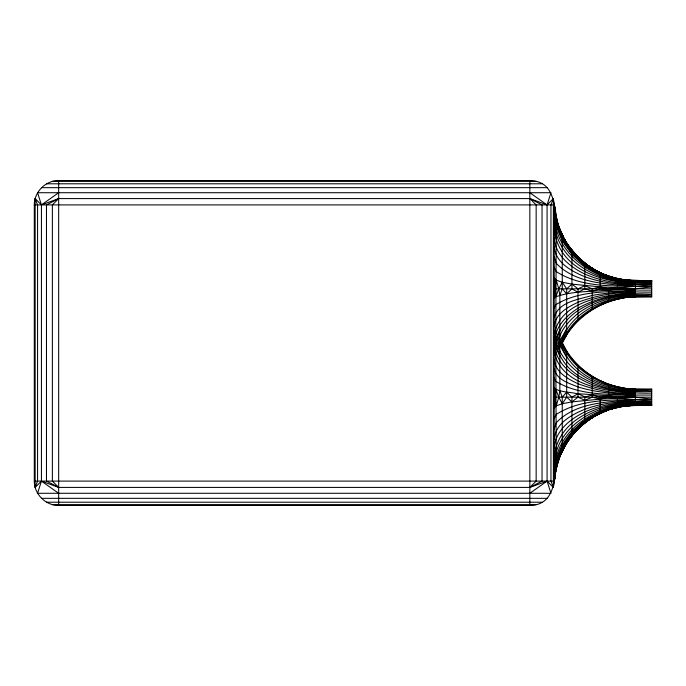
<?xml version="1.0" encoding="UTF-8"?>
<svg xmlns="http://www.w3.org/2000/svg" width="686" height="686" viewBox="0 0 686 686"><rect width="100%" height="100%" fill="white"/><g stroke="black" fill="none" stroke-linecap="round" stroke-linejoin="round"><path stroke-width="1.03" d="M555.557 216.827L553.388 198.588L547.076 204.9L529.841 198.588L58.67 198.588L41.434 204.9L35.132 198.588L35.132 487.412L41.434 481.1L58.67 487.412L529.841 487.412L547.076 481.1L550.952 493.285L37.567 493.285L41.434 481.1L41.434 204.9L37.567 192.715L550.952 192.715L547.076 204.9L547.076 481.1L553.388 487.412L554.219 482.387L554.219 203.613C554.794 215.413 558.07 226.972 563.498 237.45L563.095 237.673C550.909 218.894 561.577 181.498 529.841 180.529L58.67 180.529C45.628 180.444 34.214 191.857 34.3 204.9L34.3 481.1C34.214 494.143 45.628 505.556 58.67 505.471L529.841 505.471C554.974 505.067 554.811 479.077 556.252 460.649C567.065 419.326 612.306 400.958 651.7 402.905C629.225 400.521 606.184 401.344 584.806 409.285C571.584 414.73 555.703 423.151 554.219 439.083M554.219 246.917C555.703 262.849 571.584 271.27 584.806 276.715C606.184 284.656 629.225 285.479 651.7 283.095L635.45 282.4L617.374 279.794L600.207 273.654L584.806 265.825L571.935 252.482L562.263 240.649L558.773 230.102L556.732 221.406L554.219 203.613C554.348 215.558 558.284 226.886 562.263 238.008C567.494 245.116 572.441 252.499 578.873 258.613C591.804 270.944 608.834 278.079 626.361 280.728L626.472 280.291L626.361 280.728C589.283 278.55 554.511 247.509 554.219 209.256L556.252 225.351L562.263 238.008L571.935 254.369L584.806 264.564L600.207 274.443L617.374 279.296L629.388 280.891M555.549 469.147L554.219 482.387L555.12 473.537L559.159 457.219M651.7 294.586C626.292 293.359 599.693 296.232 578.006 310.629C565.333 318.921 556.638 331.681 555.78 347.005L556.252 464.122L554.219 482.387C554.991 467.998 559.63 453.9 567.399 441.775M651.7 292.905C626.507 292.519 600.284 295.615 578.006 308.185C566.079 315.903 554.014 327.625 554.854 343C554.322 364.18 574.808 377.566 592.232 384.692C611.32 391.063 631.617 393.661 651.7 393.095M34.3 481.1L554.219 481.1L556.346 466.497M554.219 481.1L555 473.203L556.758 464.628L558.773 455.898L562.263 445.351L584.806 421.436L600.207 411.557L617.374 406.704L629.388 405.109M646.589 405.074L626.464 405.76L626.361 405.272C617.134 405.323 608.636 409.036 600.207 412.346C592.361 416.719 583.366 419.42 578.006 427.138C564.775 440.275 554.571 457.776 554.219 476.744C554.803 462.793 561.037 450.359 568.634 438.963M554.219 471.205C555.531 423.356 609.057 397.974 651.7 404.191L631.412 405.006M626.464 405.769L626.361 405.272L617.649 407.012L609.065 409.37L601.691 412.26L603.388 411.437M626.361 294.071L635.45 294.586C615.085 295.949 594.616 301.025 578.006 313.391C567.005 322.626 554.537 335.677 559.853 351.292C577.586 383.525 617.374 393.258 651.7 391.414M554.219 464.559C555.994 424.694 599.487 402.485 635.45 403.6C601.914 401.559 557.495 418.88 554.219 456.919M555.78 352.621L554.219 343L555.78 333.379M651.7 295.88C615.393 292.922 569.997 306.625 559.853 345.847L559.853 390.703L558.773 397.16L556.252 405.838L554.219 408.041L555.78 389.202L554.219 387.479L554.725 397.16L556.252 405.838L562.263 403.745L571.935 401.876L600.207 399.123L635.45 397.16L651.7 399.261C620.05 400.658 584.163 396.645 556.252 414.387L554.219 418.76M554.219 334.982C559.673 300.357 607.221 294.388 635.45 292.905C615.951 291.687 596.271 295.503 578.006 302.269C567.794 307.096 555.283 313.768 554.219 326.425M554.219 448.378C555.094 430.877 570.16 418.957 584.806 411.977C605.807 402.459 629.053 401.747 651.7 401.216L608.619 397.16L600.207 399.123L592.232 397.16L584.806 400.307L578.006 397.16L571.935 401.876L566.67 397.16L566.67 351.018L562.237 343C577.192 309 616.217 293.171 651.7 296.686M556.252 464.122L557.006 464.902L555.085 473.443L554.219 482.387L556.758 464.628L559.476 456.301L566.67 440.498L571.935 431.631L584.806 421.436L584.806 397.16C576.231 391.089 565.032 393.627 555.78 389.202L558.773 397.16L562.263 403.745L566.67 397.16M555 473.203L559.699 456.456L566.61 442.487M554.219 317.421C558.55 301.591 578.915 299.499 592.232 295.426C611.843 292.013 631.806 290.667 651.7 290.941M566.67 351.018C581.557 374.102 607.959 388.825 635.45 389.031L635.313 405.28L638.46 405.083M554.219 429.162L556.252 422.687C576.3 401.747 608.516 402.03 635.45 399.595L617.374 401.927M559.133 457.193L557.006 464.902M561.937 451.019L556.938 464.816L555.103 473.494C557.315 458.917 563.858 445.257 573.333 434.006L571.935 433.526L571.935 397.16L578.006 393.704L608.619 395.788L617.374 397.16L617.649 407.012L625.478 405.726C587.396 410.022 555.377 443.936 554.219 482.387C554.871 465.948 560.719 450.067 570.632 436.956M558.773 455.898L559.81 456.542L556.938 464.825C560.796 450.736 568.917 438.388 578.006 427.138L579.361 427.618L586.05 421.924L593.313 416.985C580.656 424.557 570.495 435.636 563.095 448.327L562.263 447.992L562.263 397.16L559.853 390.703M651.7 390.12C615.453 393.087 570.126 379.641 559.853 340.479L559.853 295.297L562.263 288.84L562.263 238.008L563.498 237.459L556.732 221.406L555.12 212.463L554.725 213.44L556.252 221.878L558.773 230.102L559.81 229.458L556.758 221.372L559.167 228.781L555.085 212.557L554.219 203.613L556.252 221.878L555.78 338.995C556.638 354.319 565.333 367.079 578.006 375.371C595.071 386.201 615.291 391.612 635.45 391.414L626.361 391.929M35.132 487.412L37.567 481.1L37.567 204.9L35.132 198.588M559.853 334.708L556.475 343L559.853 351.292M559.853 329.537L555.78 338.995L554.854 343L555.78 347.005L559.853 356.463M626.361 295.486L635.45 295.88C605.223 297.673 573.119 313.425 561.825 343C573.119 372.575 605.223 388.327 635.45 390.12L626.361 390.514M554.219 308.083L555.78 304.67C579.164 290.367 608.911 291.739 635.45 290.941L626.361 292.476M563.095 448.327L563.498 448.55L559.81 456.542M566.67 334.288L561.825 343C577.475 376.708 615.959 392.949 651.7 389.314M559.853 295.297L558.773 288.84L556.252 280.162L554.219 277.959L554.725 288.84L554.219 298.521L555.78 296.798C575.52 289.852 597.026 292.442 617.374 288.84L617.743 278.799L635.408 280.9L651.7 280.994L631.412 280.994M566.67 332.341L560.719 343L566.67 353.659M566.67 328.8L558.627 343L566.67 357.457M566.67 440.498L567.965 440.969L559.433 456.276M572.879 433.792L567.897 440.935C582.243 418.1 608.645 405.117 635.33 405.263L651.7 405.006L635.45 404.791L617.374 406.206M562.1 342.108L563.24 340.325M564.381 338.55C578.967 313.433 606.493 297.45 635.45 296.686L626.361 296.987M571.73 435.37L572.827 433.775M568.025 441.004L573.273 433.972L584.189 422.996M567.897 440.935L578.873 427.387L584.103 422.962M593.844 269.692L608.619 276.93L609.245 276.424L617.726 278.85C608.13 276.784 598.775 272.977 590.62 267.54M562.263 397.16L566.67 392.16L571.935 397.16M573.273 433.972L579.361 427.618L578.873 427.387M609.194 276.501C622.777 281.646 637.457 280.737 651.7 280.994L626.464 280.428L609.194 276.501L608.619 276.93L604.28 274.949M556.252 221.878L556.732 221.406M571.935 250.553C579.396 260.569 589.977 267.694 601.073 273.148L601.073 273.148C614.87 279.931 630.425 281.2 645.569 280.908M568.668 247.029L559.433 229.724L563.043 237.699L571.935 252.482L571.935 288.84L566.67 293.84L562.263 288.84M584.806 421.436L585.998 421.89L579.241 427.55C587.362 419.06 597.969 413.692 608.619 409.07L609.194 409.499L626.464 405.589L635.416 405.066L617.649 407.012L623.454 405.846M566.224 351.292L562.237 343L566.67 334.982L566.67 288.84L571.935 284.124L600.207 286.877L635.45 288.84L651.7 286.739C620.05 285.342 584.163 289.355 556.252 271.613L554.219 267.24M617.374 406.704C603.311 410.682 589.917 417.457 579.241 427.55L589.042 419.583M579.216 427.541C589.763 417.817 602.702 410.58 616.68 407.252L612.632 408.144M561.885 235.015L559.81 229.458C564.124 240.237 570.726 249.893 578.006 258.862L579.361 258.382C590.037 268.483 603.38 275.635 617.734 278.825L600.773 273.38L594.042 269.572M566.67 245.502L567.897 245.065C574.534 254.78 583.246 262.944 593.313 269.015L592.927 269.255L600.207 273.654L600.996 273.217L609.245 276.424C598.158 272.591 587.893 266.442 579.361 258.382L578.873 258.613L584.806 264.564L585.604 264.307L592.232 269.512L593.313 269.015L601.039 273.182L609.228 276.449L617.734 278.825C600.301 275.155 584.884 265.139 572.827 252.225L571.935 252.482M590.595 418.451L600.987 412.766L609.194 409.499L600.987 412.766L593.218 416.916L592.232 416.488M41.434 204.9L58.67 192.715M529.841 493.285L547.076 481.1M586.419 421.144L588.862 419.498M590.492 418.4L593.27 416.951L585.604 421.693M585.647 264.29L593.313 269.015M585.647 421.71L593.201 416.899M594.753 415.647L596.571 414.55M601.073 273.148L593.218 269.084L585.604 264.307L585.998 264.11M569.346 247.543L567.579 245.211L568.025 244.996L579.241 258.45L584.223 262.995L578.924 258.588M559.699 229.544C565.247 243.101 574.302 255.209 585.913 264.153L593.201 269.101M628.376 388.808L651.7 389.031L651.7 405.28C632.012 404.311 611.312 405.872 594.136 416.488L600.807 412.638L594.059 416.436L609.202 409.508L616.697 407.27M585.938 264.144L573.273 252.028L567.897 245.065L573.179 252.079L579.361 258.382L589.051 266.408M593.802 416.291L601.073 412.852L593.313 416.985M573.204 252.062L567.897 245.065L573.273 252.028L579.361 258.382L572.827 252.225M635.45 288.84L626.361 289.775L608.619 290.212L600.207 288.84L592.232 291.07L584.806 288.84L578.006 292.296L571.935 288.84M600.91 304.678L608.619 301.094M566.67 288.84L562.263 282.255L558.773 288.84L555.78 296.798L554.725 288.84L556.252 280.162L562.263 282.255L571.935 284.124L578.006 288.84L584.806 285.693L592.232 288.84L600.207 286.877L608.619 288.84L651.7 284.784C629.053 284.253 605.807 283.541 584.806 274.023C570.16 267.043 555.094 255.123 554.219 237.622M606.004 410.254L608.619 409.07L609.245 409.576C622.879 404.791 637.457 405.006 651.7 405.28L626.464 405.589L617.649 407.012M601.039 412.818L609.245 409.576L617.743 407.201L609.202 409.516L600.996 412.783L609.245 409.576M584.806 397.16L592.232 394.93L600.207 397.16L608.619 395.788L626.361 396.225L635.45 397.16M609.202 409.508L617.734 407.175M611.749 300.399L615.925 299.482M618.009 299.019L625.315 297.415M617.374 398.395L626.361 397.16L626.361 388.525M651.7 395.059L635.45 395.059L617.374 397.16M617.374 403.951L635.45 401.816M635.313 405.28L626.472 405.709L651.7 405.28M628.376 297.072L635.45 296.686M626.464 405.589L635.408 405.1M554.219 359.575C555.283 372.232 567.794 378.904 578.006 383.731C596.271 390.497 615.951 394.313 635.45 393.095C607.221 391.612 559.673 385.643 554.219 351.018M626.361 297.347L651.7 296.969L651.7 280.72L626.472 280.291L617.64 279.005L623.454 280.154M626.361 393.524L635.45 395.059C608.911 394.261 579.164 395.633 555.78 381.33L554.219 377.917M634.413 405.092L626.361 405.272L651.7 405.006M52.368 181.353L536.152 181.353M46.485 183.788L542.034 183.788M41.434 187.664L547.076 187.664M34.3 204.9L554.219 204.9L554.725 213.44L555.12 212.463C556.989 223.739 561.105 234.663 567.399 244.225M554.219 288.84L651.7 288.84M554.219 343L562.237 343L566.67 351.712M554.219 397.16L651.7 397.16M41.434 498.336L547.076 498.336M46.485 502.212L542.034 502.212M52.368 504.647L536.152 504.647M640.492 280.917L626.361 280.728L635.416 280.934L635.45 296.969L626.361 297.475L626.361 288.84L617.374 287.606M554.219 229.081C558.713 274.314 614.124 286.637 651.7 281.809L617.374 279.794M626.361 389.013L635.45 389.314L628.376 388.876M626.361 388.653L635.45 389.031M626.464 280.428L635.416 280.934M626.464 280.231L651.7 280.72L635.347 280.763L626.472 280.257L617.726 278.85L626.472 280.3L651.7 280.72C637.448 280.908 622.845 281.26 609.202 276.492M635.45 395.059C616.131 393.798 596.623 392.726 578.006 386.947C568.986 383.242 556.183 379.735 554.219 368.579M617.374 288.84L635.45 290.941M617.374 282.049L635.45 284.184M617.374 284.073L635.45 286.405C608.516 283.97 576.3 284.253 556.252 263.313L554.219 256.838M617.649 278.988L625.486 280.257M625.315 388.516L608.619 384.803L599.941 380.73M617.374 279.296L609.039 276.647L616.448 279.005M595.122 378.475L592.232 377.111L588.048 373.861M600.807 412.638L600.207 412.346L600.207 397.16M563.043 448.301L563.498 448.541M594.779 270.335L596.588 271.442M529.841 192.715L547.076 204.9M41.434 481.1L58.67 493.285M571.704 250.647L576.24 255.749M566.67 352.21L567.999 353.839M567.579 245.211L570.692 249.027M572.879 252.208L574.165 253.871M563.626 238.496L567.339 244.25M568.025 244.996L563.386 237.528L559.716 229.536L556.921 221.192M559.716 229.536L563.446 237.485L559.767 229.493L557.006 221.098M554.725 472.56L554.983 473.168M556.938 221.184L555.103 212.506L556.389 219.417M556.372 219.469L555 212.797L554.219 203.613M554.219 221.441C555.994 261.306 599.487 283.515 635.45 282.4C597.335 282.503 555 256.11 554.219 214.795M608.619 288.84L608.619 301.523M608.619 384.477L608.619 397.16M600.207 273.654L600.207 288.84M592.232 288.84L592.232 309.42M592.232 376.58L592.232 397.16M584.806 264.564L584.806 288.84M578.006 288.84L578.006 320.756M578.006 365.244L578.006 397.16M529.841 180.529L529.841 505.471M58.67 180.529L58.67 505.471M553.388 198.588L550.952 204.9L550.952 481.1L553.388 487.412L553.388 198.588M579.31 427.584L573.204 433.938L579.361 427.618M58.67 198.588L52.368 204.9L52.368 481.1L58.67 487.412L46.485 481.1L46.485 204.9L58.67 198.588M536.152 481.1L529.841 487.412L542.034 481.1L542.034 204.9L529.841 198.588L536.152 204.9L536.152 481.1"/></g></svg>
